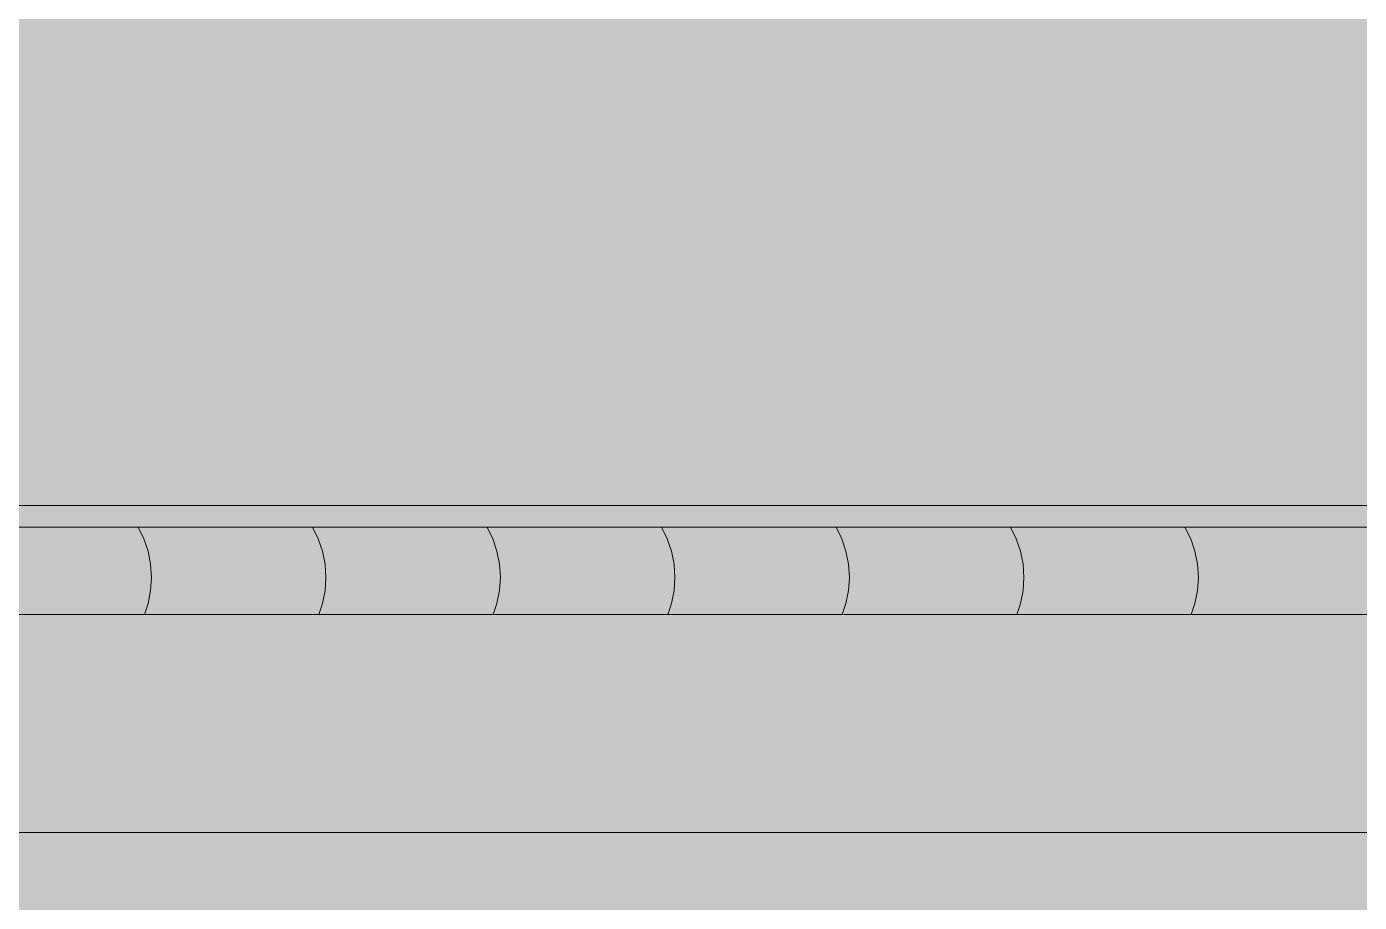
# Model space of a CAD drawing. Header units: millimetres. Extents: x 365175 to 2667127, y -330297 to -162108.
# Drawn here: x 1841967 to 1843494, y -319941 to -318937 of the extents above; entities that cross this region are included whole.
import ezdxf

# ---------------------------------------------------------------- set-up
doc = ezdxf.new("R2010")
doc.units = ezdxf.units.MM
doc.header["$MEASUREMENT"] = 0
doc.linetypes.add('Wipeout_Contour', pattern=[1000, 0, -1000])
doc.layers.add('Sols_ Dalles', color=7, linetype='Continuous')
doc.layers.add('TopoAlt', color=7, linetype='Continuous')
pattern_1 = [(0, (1445436.05, -319510.98), (0, 86.60254), [0, -50]), (0, (1445461.05, -319467.68), (0, 86.60254), [0, -50])]

# ---------------------------------------------------------------- blocks, each defined once
blk = doc.blocks.new('Élément de coupe_498_6', base_point=(1445436.1, -319511))
at = {"color": 254, "linetype": 'Wipeout_Contour', "lineweight": 0, "ltscale": 7587371.777575616}
blk.add_wipeout([(1805984, -319861), (1933356.4, -319861), (1933356.4, -319611), (1805984, -319611)], dxfattribs=at)
at = {"linetype": 'Continuous', "lineweight": 5, "true_color": 0x00e7c4}
h = blk.add_hatch(dxfattribs=at)
h.set_pattern_fill('Plâtre_0006', color=120, style=0, pattern_type=2)
h.set_pattern_definition(pattern_1)
h.paths.add_polyline_path([(1805984, -319861), (1933356.4, -319861), (1933356.4, -319611), (1805984, -319611)])
at = {"color": 7, "linetype": 'Continuous', "lineweight": 5}
for p, q in [((1933356.4, -319611), (1805984, -319611)), ((1933356.4, -319861), (1805984, -319861))]:
    blk.add_line(p, q, dxfattribs=at)
blk = doc.blocks.new('Élément de coupe_582_6', base_point=(1445436.1, -319511))
at = {"layer": 'TopoAlt', "linetype": 'Continuous', "lineweight": 0, "true_color": 0x000000}
blk.add_hatch(color=18, dxfattribs=at).paths.add_polyline_path([(1838007, -319511), (1839530.3, -319511), (1839530.3, -319486), (1854698.7, -319486), (1854698.7, -318911), (1838007, -318911)])
blk = doc.blocks.new('*X947', base_point=(1445436.1, -319511))
at = {"layer": 'Sols_ Dalles', "color": 7, "linetype": 'Continuous', "lineweight": 5}
for p, q in [((1842100.9, -319524.3), (1842094.3, -319511)), ((1842100.9, -319524.3), (1842094.3, -319511)), ((1842300.9, -319524.3), (1842294.3, -319511)), ((1842300.9, -319524.3), (1842294.3, -319511)), ((1842500.9, -319524.3), (1842494.3, -319511)), ((1842500.9, -319524.3), (1842494.3, -319511)), ((1842700.9, -319524.3), (1842694.3, -319511)), ((1842700.9, -319524.3), (1842694.3, -319511)), ((1842900.9, -319524.3), (1842894.3, -319511)), ((1842900.9, -319524.3), (1842894.3, -319511)), ((1843100.9, -319524.3), (1843094.3, -319511)), ((1843100.9, -319524.3), (1843094.3, -319511)), ((1843300.9, -319524.3), (1843294.3, -319511)), ((1843300.9, -319524.3), (1843294.3, -319511)), ((1842105.8, -319538.6), (1842100.9, -319524.3)), ((1842105.8, -319538.6), (1842100.9, -319524.3)), ((1842305.8, -319538.6), (1842300.9, -319524.3)), ((1842305.8, -319538.6), (1842300.9, -319524.3)), ((1842505.7, -319538.6), (1842500.9, -319524.3)), ((1842505.7, -319538.6), (1842500.9, -319524.3)), ((1842705.7, -319538.6), (1842700.9, -319524.3)), ((1842705.7, -319538.6), (1842700.9, -319524.3)), ((1842905.7, -319538.6), (1842900.9, -319524.3)), ((1842905.7, -319538.6), (1842900.9, -319524.3)), ((1843105.7, -319538.6), (1843100.9, -319524.3)), ((1843105.7, -319538.6), (1843100.9, -319524.3)), ((1843305.7, -319538.6), (1843300.9, -319524.3)), ((1843305.7, -319538.6), (1843300.9, -319524.3)), ((1842108.7, -319553.4), (1842105.8, -319538.6)), ((1842108.7, -319553.4), (1842105.8, -319538.6)), ((1842308.7, -319553.4), (1842305.8, -319538.6)), ((1842308.7, -319553.4), (1842305.8, -319538.6)), ((1842508.7, -319553.4), (1842505.7, -319538.6)), ((1842508.7, -319553.4), (1842505.7, -319538.6)), ((1842708.7, -319553.4), (1842705.7, -319538.6)), ((1842708.7, -319553.4), (1842705.7, -319538.6)), ((1842908.7, -319553.4), (1842905.7, -319538.6)), ((1842908.7, -319553.4), (1842905.7, -319538.6)), ((1843108.7, -319553.4), (1843105.7, -319538.6)), ((1843108.7, -319553.4), (1843105.7, -319538.6)), ((1843308.7, -319553.4), (1843305.7, -319538.6)), ((1843308.7, -319553.4), (1843305.7, -319538.6)), ((1842109.7, -319568.5), (1842108.7, -319553.4)), ((1842109.7, -319568.5), (1842108.7, -319553.4)), ((1842309.7, -319568.5), (1842308.7, -319553.4)), ((1842309.7, -319568.5), (1842308.7, -319553.4)), ((1842509.7, -319568.5), (1842508.7, -319553.4)), ((1842509.7, -319568.5), (1842508.7, -319553.4)), ((1842709.7, -319568.5), (1842708.7, -319553.4)), ((1842709.7, -319568.5), (1842708.7, -319553.4)), ((1842909.7, -319568.5), (1842908.7, -319553.4)), ((1842909.7, -319568.5), (1842908.7, -319553.4)), ((1843109.7, -319568.5), (1843108.7, -319553.4)), ((1843109.7, -319568.5), (1843108.7, -319553.4)), ((1843309.7, -319568.5), (1843308.7, -319553.4)), ((1843309.7, -319568.5), (1843308.7, -319553.4)), ((1842108.7, -319583.6), (1842109.7, -319568.5)), ((1842108.7, -319583.6), (1842109.7, -319568.5)), ((1842308.7, -319583.6), (1842309.7, -319568.5)), ((1842308.7, -319583.6), (1842309.7, -319568.5)), ((1842508.7, -319583.6), (1842509.7, -319568.5)), ((1842508.7, -319583.6), (1842509.7, -319568.5)), ((1842708.7, -319583.6), (1842709.7, -319568.5)), ((1842708.7, -319583.6), (1842709.7, -319568.5)), ((1842908.7, -319583.6), (1842909.7, -319568.5)), ((1842908.7, -319583.6), (1842909.7, -319568.5)), ((1843108.7, -319583.6), (1843109.7, -319568.5)), ((1843108.7, -319583.6), (1843109.7, -319568.5)), ((1843308.7, -319583.6), (1843309.7, -319568.5)), ((1843308.7, -319583.6), (1843309.7, -319568.5)), ((1842105.8, -319598.4), (1842108.7, -319583.6)), ((1842105.8, -319598.4), (1842108.7, -319583.6)), ((1842305.8, -319598.4), (1842308.7, -319583.6)), ((1842305.8, -319598.4), (1842308.7, -319583.6)), ((1842505.7, -319598.4), (1842508.7, -319583.6)), ((1842505.7, -319598.4), (1842508.7, -319583.6)), ((1842705.7, -319598.4), (1842708.7, -319583.6)), ((1842705.7, -319598.4), (1842708.7, -319583.6)), ((1842905.7, -319598.4), (1842908.7, -319583.6)), ((1842905.7, -319598.4), (1842908.7, -319583.6)), ((1843105.7, -319598.4), (1843108.7, -319583.6)), ((1843105.7, -319598.4), (1843108.7, -319583.6)), ((1843305.7, -319598.4), (1843308.7, -319583.6)), ((1843305.7, -319598.4), (1843308.7, -319583.6)), ((1842101.5, -319611), (1842105.8, -319598.4)), ((1842101.5, -319611), (1842105.8, -319598.4)), ((1842301.5, -319611), (1842305.8, -319598.4)), ((1842301.5, -319611), (1842305.8, -319598.4)), ((1842501.5, -319611), (1842505.7, -319598.4)), ((1842501.5, -319611), (1842505.7, -319598.4)), ((1842701.5, -319611), (1842705.7, -319598.4)), ((1842701.5, -319611), (1842705.7, -319598.4)), ((1842901.5, -319611), (1842905.7, -319598.4)), ((1842901.5, -319611), (1842905.7, -319598.4)), ((1843101.5, -319611), (1843105.7, -319598.4)), ((1843101.5, -319611), (1843105.7, -319598.4)), ((1843301.5, -319611), (1843305.7, -319598.4)), ((1843301.5, -319611), (1843305.7, -319598.4))]:
    blk.add_line(p, q, dxfattribs=at)
blk = doc.blocks.new('Élément de coupe_747_6', base_point=(1445436.1, -319511))
at = {"layer": 'Sols_ Dalles', "linetype": 'Continuous', "lineweight": 0, "true_color": 0x000000}
blk.add_hatch(color=18, dxfattribs=at).paths.add_polyline_path([(1839463.3, -319511), (1839463.3, -319611), (1859013.5, -319611), (1859013.5, -319511)])
at = {"layer": 'Sols_ Dalles', "color": 250, "linetype": 'Continuous', "lineweight": 5, "true_color": 0x1f1f1f}
blk.add_line((1839463.3, -319511), (1859013.5, -319511), dxfattribs=at)
at = {"layer": 'Sols_ Dalles', "lineweight": 0}
blk.add_blockref('*X947', (1445436.1, -319511), dxfattribs=at)
blk = doc.blocks.new('Élément de coupe_748_6', base_point=(1445436.1, -319511))
at = {"linetype": 'Continuous', "lineweight": 0, "true_color": 0x000000}
blk.add_hatch(color=18, dxfattribs=at).paths.add_polyline_path([(1839530.3, -319486), (1839530.3, -319511), (1859717.6, -319511), (1859717.6, -319486)])
at = {"color": 7, "linetype": 'Continuous', "lineweight": 5}
blk.add_line((1839530.3, -319486), (1859717.6, -319486), dxfattribs=at)

msp = doc.modelspace()

# ---------------------------------------------------------------- block references
at = {"lineweight": 0}
msp.add_blockref('Élément de coupe_748_6', (1445436.05, -319510.981), dxfattribs=at)
at = {"layer": 'TopoAlt', "lineweight": 0}
msp.add_blockref('Élément de coupe_582_6', (1445436.05, -319510.981), dxfattribs=at)

# ---------------------------------------------------------------- wipeouts: each hides what was drawn before it
at = {"color": 254, "linetype": 'Wipeout_Contour', "lineweight": 0, "ltscale": 7609605.31800538}
msp.add_wipeout([(1824949.475, -319860.981), (1925692.058, -319860.981), (1925692.058, -319610.981), (1824949.475, -319610.981)], dxfattribs=at)

# ---------------------------------------------------------------- next in the draw order: hatches: boundary and pattern name
at = {"linetype": 'Continuous', "lineweight": 5, "true_color": 0x00e7c4}
h = msp.add_hatch(dxfattribs=at)
h.set_pattern_fill('Plâtre_0006', color=120, style=0, pattern_type=2)
h.set_pattern_definition(pattern_1)
h.paths.add_polyline_path([(1824949.475, -319860.981), (1925692.058, -319860.981), (1925692.058, -319610.981), (1824949.475, -319610.981)])

# ---------------------------------------------------------------- next in the draw order: block references
at = {"lineweight": 0}
msp.add_blockref('Élément de coupe_498_6', (1445436.05, -319510.981), dxfattribs=at)

# ---------------------------------------------------------------- next in the draw order: hatches: boundary and pattern name
at = {"linetype": 'Continuous', "lineweight": 5}
for color, points in [(255, [(1804994.38, -319610.981), (1934827.773, -319610.981), (1934827.773, -322710.981), (1804994.38, -322710.981)]), (7, [(1804994.38, -319610.981), (1933356.391, -319610.981), (1933356.391, -319810.981), (1804994.38, -319810.981)])]:
    msp.add_hatch(color=color, dxfattribs=at).paths.add_polyline_path(points)

# ---------------------------------------------------------------- next in the draw order: linework, layer by layer
at = {"color": 7, "linetype": 'Continuous', "lineweight": 5}
for p, q in [((1925692.058, -319610.981), (1824949.475, -319610.981)), ((1925692.058, -319860.981), (1824949.475, -319860.981))]:
    msp.add_line(p, q, dxfattribs=at)

# ---------------------------------------------------------------- next in the draw order: block references
at = {"layer": 'Sols_ Dalles', "lineweight": 0}
msp.add_blockref('Élément de coupe_747_6', (1445436.05, -319510.981), dxfattribs=at)

doc.saveas('drawing.dxf')
